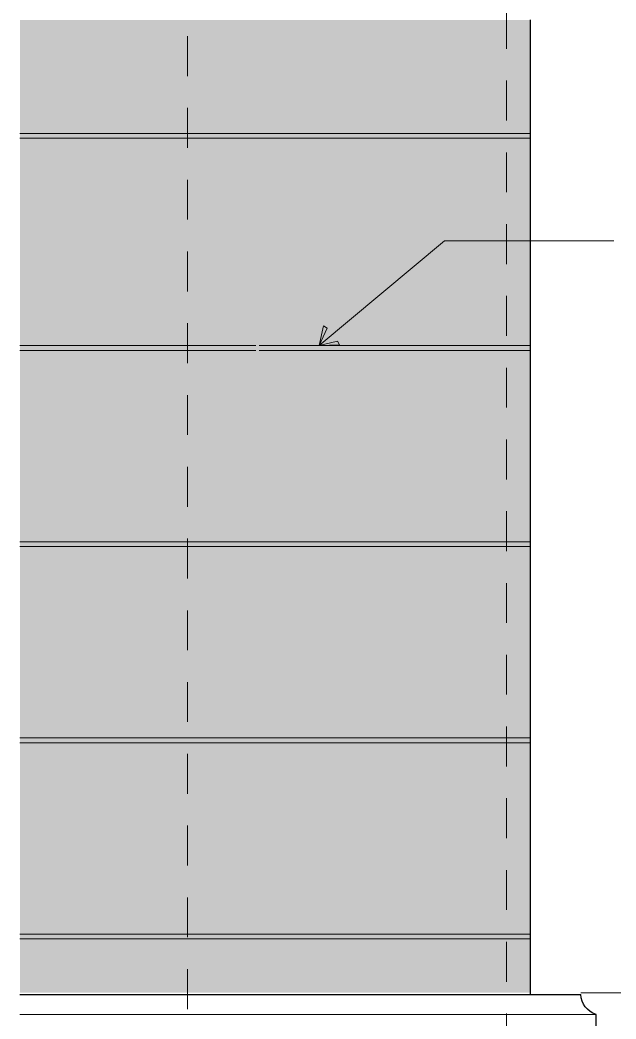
# Model space of a CAD drawing. Header units: millimetres. Extents: x -9564 to 494436, y -140371 to 4257.
# Drawn here: x 325.566 to 327.435, y 118.139 to 121.271 of the extents above; entities that cross this region are included whole.
import ezdxf
from ezdxf.enums import TextEntityAlignment as Align

# ---------------------------------------------------------------- set-up
doc = ezdxf.new("R2010")
doc.units = ezdxf.units.MM
doc.header["$MEASUREMENT"] = 0
doc.linetypes.add('HIDDEN2', pattern=[0.1875, 0.125, -0.0625])
for name, color, linetype, lineweight in [('09-Arsiran', 8, 'Continuous', 5), ('8', 8, 'Continuous', 5), ('AS', 8, 'HIDDEN2', 5), ('XR-KOP A3_MOZART$0$A-TXTKOP', 3, 'Continuous', 5)]:
    doc.layers.add(name, color=color, linetype=linetype, lineweight=lineweight)
doc.styles.add('HAND', font='ROMAND.SHX', dxfattribs={"width": 0.8, "height": 250})
doc.styles.add('XR-KOP A3_MOZART$0$ROMAND', font='romand.shx', dxfattribs={"height": 2, "bigfont": 'bigfont.shx'})

# ---------------------------------------------------------------- blocks, each defined once
blk = doc.blocks.new('aspot')
at = {"layer": 'AS'}
for p, q in [((118.8574, 123.0771), (118.8574, 140.6216)), ((119.8574, 123.3878), (119.8574, 140.6216))]:
    blk.add_line(p, q, dxfattribs=at)
blk = doc.blocks.new('A$C2a879c63')
h = blk.add_hatch()
h.set_pattern_fill('DOTS', color=8, scale=0.02, angle=45)
h.set_pattern_definition([(45, (315.403262, -115.293378), (-0.01122532, 0.0336759605), [0, -0.03175])])
h.paths.add_polyline_path([(354.4806, 19.9654), (356.0806, 19.9654), (356.0806, 16.9154), (354.4806, 16.9154)])
for p, q in [((356.0806, 19.9654), (356.0806, 16.9104)), ((354.4806, 16.9104), (356.2393, 16.9104))]:
    blk.add_line(p, q)
blk.add_lwpolyline([(356.0806, 16.1104), (356.1068, 16.1104), (356.1068, 16.1396, -0.36498), (356.1734, 16.2187, 0.741922), (356.176, 16.2745, -0.66528), (356.1725, 16.3075, 0.438756), (356.193, 16.3651, -0.123299), (356.174, 16.4119, -0.24485), (356.2478, 16.5684, 0.438632), (356.243, 16.6538, -0.621787), (356.287, 16.7479), (356.287, 16.8479, -0.319918), (356.2393, 16.9104)], format="xyb")
at = {"layer": '09-Arsiran'}
for p, q in [((354.4806, 19.6095), (356.0806, 19.6095)), ((354.4806, 19.5945), (356.0806, 19.5945)), ((354.4806, 18.9445), (355.2206, 18.9445)), ((354.4806, 18.9295), (355.2206, 18.9295)), ((355.2306, 18.9445), (356.0806, 18.9445)), ((355.2306, 18.9295), (356.0806, 18.9295)), ((354.4806, 18.3295), (355.2206, 18.3295)), ((355.2206, 18.3295), (356.0806, 18.3295)), ((354.4806, 18.3145), (355.2206, 18.3145)), ((355.2206, 18.3145), (356.0806, 18.3145)), ((354.4806, 17.7145), (355.2206, 17.7145)), ((354.4806, 17.6995), (355.2206, 17.6995)), ((355.2206, 17.7145), (356.0806, 17.7145)), ((355.2206, 17.6995), (356.0806, 17.6995)), ((354.4806, 17.0995), (355.2206, 17.0995)), ((354.4806, 17.0845), (355.2206, 17.0845)), ((355.2206, 17.0995), (356.0806, 17.0995)), ((355.2206, 17.0845), (356.0806, 17.0845)), ((356.287, 16.8479), (354.4806, 16.8479))]:
    blk.add_line(p, q, dxfattribs=at)
at = {"layer": '8'}
for p, q in [((355.4189, 18.9445), (355.8117, 19.2725)), ((355.8117, 19.2725), (356.3431, 19.2725)), ((355.4189, 18.9445), (355.4321, 19.0067)), ((355.4433, 18.9988), (355.4189, 18.9445)), ((355.4321, 19.0067), (355.4433, 18.9988)), ((355.4767, 18.9587), (355.4189, 18.9445)), ((355.4825, 18.9464), (355.4767, 18.9587)), ((355.4189, 18.9445), (355.4825, 18.9464))]:
    blk.add_line(p, q, dxfattribs=at)
at = {"layer": 'AS'}
blk.add_line((356.2393, 16.9154), (364.0556, 16.9154), dxfattribs=at)
blk.add_blockref('aspot', (236.1482, -116.7876))
at = {"color": 4, "style": 'HAND'}
for tag, height, rotation, p in [('DRY.WASHER', 0.054, 0, (11.9366, 24.9122)), ('PATIO', 0.135, 0, (20.9666, 21.5696)), ('GENSET', 0.135, 0, (18.2157, 17.1045)), ('PLANTERBOX', 0.135, 90, (22.169, 13.2959)), ('PLANTERBOX', 0.135, 0, (18.5224, 11.5633)), ('PATIO', 0.135, 0, (400.0395, 10.821)), ('CARPORT', 0.135, 0, (12.157, 9.7744)), ('CARPORT', 0.135, 0, (20.6202, 9.7744))]:
    blk.add_attdef(tag, text='', height=height, rotation=rotation, dxfattribs=at).set_placement(p, align=Align.MIDDLE)
at = {"layer": 'XR-KOP A3_MOZART$0$A-TXTKOP', "style": 'XR-KOP A3_MOZART$0$ROMAND'}
for tag, p in [('1:200', (37.0468, 3.1879)), ('1:100', (79.0468, 3.1879)), ('1:100', (121.0468, 3.1879)), ('1:100', (163.0468, 3.1879)), ('1:100', (205.0468, 3.1879)), ('1:100', (247.0468, 3.1879)), ('1:100', (289.0468, 3.1879)), ('1:100', (331.0468, 3.1879)), ('1:100', (373.0468, 3.1879)), ('1:100', (415.0468, 3.1879)), ('1:100', (457.0468, 3.1879)), ('1:100', (499.0468, 3.1879))]:
    blk.add_attdef(tag, text='', height=0.1296, dxfattribs=at).set_placement(p, align=Align.MIDDLE)

msp = doc.modelspace()

# ---------------------------------------------------------------- block references
msp.add_blockref('A$C2a879c63', (-28.9148, 101.3058))

doc.saveas('drawing.dxf')
